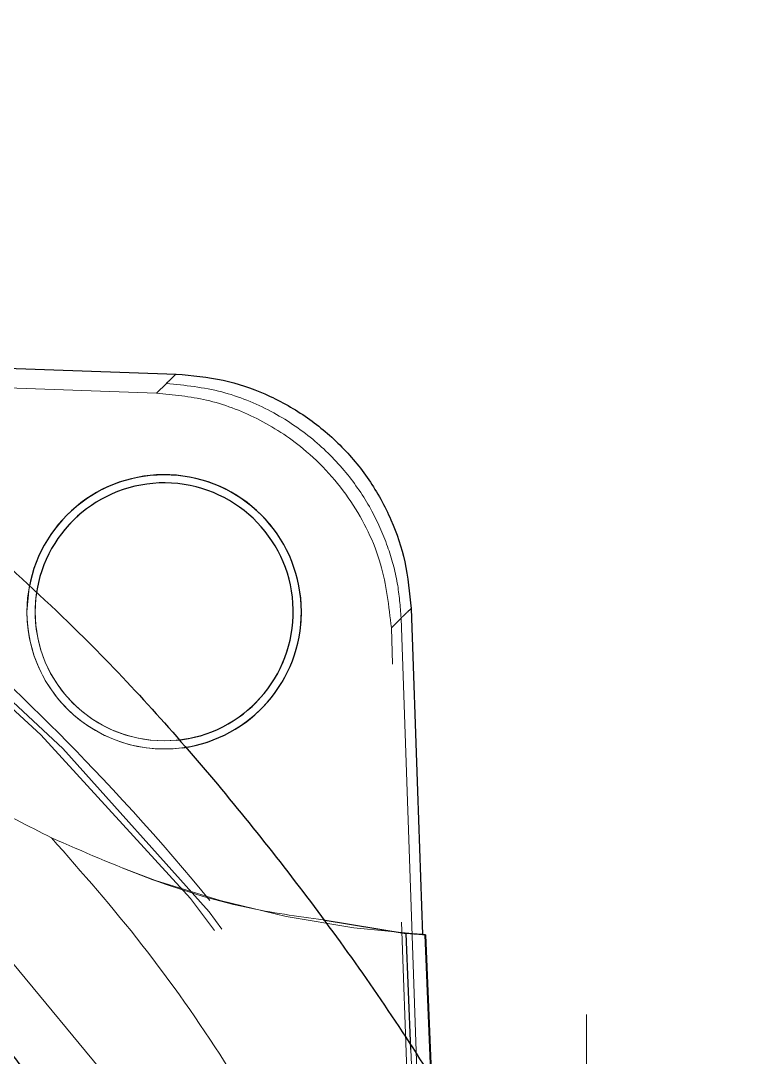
# Model space of a CAD drawing. Header units: millimetres. Extents: x 126 to 938, y 244 to 707.
# Drawn here: x 716.621 to 718.42, y 564.591 to 567.142 of the extents above; entities that cross this region are included whole.
import ezdxf

# ---------------------------------------------------------------- set-up
doc = ezdxf.new("R2010")
doc.units = ezdxf.units.MM
doc.linetypes.add('HIDDEN', pattern=[1.905, 1.27, -0.635])

msp = doc.modelspace()

# ---------------------------------------------------------------- linework, layer by layer
at = {"color": 7, "linetype": 'HIDDEN', "lineweight": 18}
for p, q in [((716.9548512364847, 566.2255524436657), (713.2468284036142, 566.3552819530194)), ((716.9790984059794, 566.2497459689799), (716.9548512364847, 566.2255524436657)), ((716.641515579365, 565.7468794624034), (716.6362077857477, 565.6872569362346)), ((717.532429185055, 565.6479774753276), (717.556631651066, 565.6721352378551)), ((717.5566167499048, 565.6722246448222), (717.5566227103693, 565.6722306052868)), ((717.6687807704432, 561.7506443301861), (717.532429185055, 565.6479774753276)), ((716.9737071658594, 565.369754914445), (717.0030028487665, 565.3711079398815)), ((718.0121959115488, 564.6960257331555), (718.0121959115488, 564.1464768687907))]:
    msp.add_line(p, q, dxfattribs=at)
at = {"color": 7, "linetype": 'Continuous', "lineweight": 25}
for p, q in [((716.2777722741587, 566.2981687823956), (717.0033098126871, 566.2727891246502)), ((717.3647941018564, 564.929002408189), (717.569050278805, 564.8956476489726)), ((717.5805927182657, 564.6103798190776), (717.569050278805, 564.8956476489726)), ((717.6303417350275, 564.5351885596934), (717.6158905889017, 564.8923515121165)), ((717.6163316632731, 564.8922144214337), (717.6308036710245, 564.5344911853496))]:
    msp.add_line(p, q, dxfattribs=at)
at = {"color": 7, "linetype": 'Continuous', "lineweight": 25, "flags": 128}
msp.add_lwpolyline([(717.5808847810251, 565.6953095237438), (717.5966114665491, 565.2458428184215), (717.6089704896433, 564.8926852981273)], dxfattribs=at)
at = {"color": 7, "linetype": 'HIDDEN', "lineweight": 18, "flags": 128}
for points in [[(717.5566286708338, 565.6722365657512), (717.5566286708338, 565.6722306052868), (717.5566286708338, 565.6722306052868), (717.5566227103693, 565.6722306052868), (717.5566256906015, 565.6722306052868)], [(717.556631651066, 565.6721352378551), (717.6331371928675, 563.4768425265972), (717.6932454968912, 561.7519675533)], [(717.6241488124354, 563.5338066856091), (717.5932944680674, 564.2964302341167), (717.5805927182657, 564.6103798190776)]]:
    msp.add_lwpolyline(points, dxfattribs=at)
at = {"color": 7, "linetype": 'HIDDEN', "lineweight": 18}
msp.add_circle((716.9737049023613, 565.6872541466245), 0.3174982165454145, dxfattribs=at)
for centre, radius, start, end in [((712.4737119925136, 561.1872558024244), 5.935379830836895, 1.999959021739554, 88.0000409782593), ((712.4736983350452, 561.1872472281483), 5.950008889255064, 2.000061522155501, 86.80824253981703), ((712.473701108752, 561.1872499447564), 5.950006022427449, 2.000036310601141, 86.80826775137147), ((712.473707300285, 561.1872552673046), 5.500000715256147, 269.9999812137001, 90.00001878630071), ((712.473707300285, 561.1872552673046), 5.500000715256147, 269.9999812137001, 90.00001878630071), ((717.7737156672273, 567.3872630694951), 2.500011846159896, 205.1443157289756, 266.2215985431523), ((716.9737071658594, 565.6872559074421), 0.3374993801132624, 0.0001746535497906367, 179.9998253464502), ((716.9737045659427, 565.6872522231596), 0.3174973087252096, 172.4348736267865, 270.0004691827276), ((716.9737107971288, 565.6872578660566), 0.3375030113824188, 180.0001578500815, 277.7818058145383), ((716.9737071658594, 565.6872520045973), 0.3374993801477256, 179.9991627777201, 0.0008372222798830983)]:
    msp.add_arc(centre, radius, start, end, dxfattribs=at)
at = {"color": 7, "linetype": 'Continuous', "lineweight": 25}
for centre, radius, start, end in [((716.9737068522867, 565.6872556296393), 0.3374996936870155, 0.0002218147124788888, 169.8245295710794), ((716.9737076513485, 565.6872537133082), 0.3175001710980917, 275.2941135696077, 172.4352134999795), ((716.9737138011694, 565.6872479146992), 0.3374927449222709, 277.7815292689759, 0.00153157632926431)]:
    msp.add_arc(centre, radius, start, end, dxfattribs=at)
at = {"color": 7, "linetype": 'HIDDEN', "lineweight": 18}
for points, knots in [([(712.6612068082316, 567.1423970500651), (712.8404200553426, 567.1323605601161), (713.1986781803879, 567.1122970094069), (713.732506562015, 567.0227745641422), (714.2580916304114, 566.8876986337118), (714.7649105192403, 566.7048001316862), (715.2390776480455, 566.4834744448252), (715.6788381725428, 566.2294594075157), (716.0881205000826, 565.9453006956211), (716.4717005123674, 565.628673361292), (716.8495432717177, 565.2597283344744), (717.2124458274744, 564.8343438207048), (717.5492727305418, 564.3501158220519), (717.8365105641828, 563.8355404235186), (718.0703979697041, 563.2955552067561), (718.2541273323689, 562.7362045865334), (718.3289404723134, 562.3516898123321), (718.3663369084818, 562.1594845096294)], [0, 0, 0, 0, 0.0655672754651895, 0.1310729510856261, 0.1974602184647737, 0.2636895202826277, 0.3277131201390289, 0.3884786754545258, 0.4490988163892885, 0.5096259679773383, 0.5700662721743041, 0.641911478792776, 0.713661743093596, 0.7853303573156628, 0.8569346825122677, 0.9284867201498247, 1, 1, 1, 1]), ([(717.7590728665812, 561.8391453067486), (717.7497685233618, 561.9057081249207), (717.7307616485659, 562.0416823813763), (717.6919798762779, 562.2483873816007), (717.6438664343718, 562.4619487928828), (717.5897002811159, 562.6632974158651), (717.5297390292692, 562.8574287775971), (717.4630505757493, 563.0492043827157), (717.379987566641, 563.260575457124), (717.2687141477537, 563.5105761796955), (717.1257843630921, 563.7890532762141), (716.9464028268054, 564.089114650732), (716.745570483167, 564.3789582976766), (716.5317659355854, 564.6465041121471), (716.3341879845038, 564.8635561169315), (716.1537284938793, 565.0423168180608), (716.0273981446882, 565.1570474059208), (715.9354450578238, 565.2358715104817), (715.885080883955, 565.2779713530933), (715.8331540057571, 565.3202561497566), (715.7796510272594, 565.3626891611509), (715.7245439427207, 565.4052182837528), (715.6552584383099, 565.4572193140162), (715.5545994817614, 565.5299265784859), (715.4465000551871, 565.6034078026553), (715.341840679854, 565.6706766842751), (715.2563044708777, 565.7235064371154), (715.1610863568915, 565.7797347475301), (715.0559111374256, 565.8387968466534), (714.8898506509112, 565.9269452981897), (714.6706592551598, 566.0319261511423), (714.4068218009987, 566.1407956858691), (714.1418397018671, 566.2349933879775), (713.8723601278749, 566.3153362111121), (713.5951704539598, 566.3832403337835), (713.4129000775491, 566.4159082809638), (713.3242190743906, 566.431802395982)], [0, 0, 0, 0, 0.02942628376173246, 0.06011189376643869, 0.09205707892104172, 0.125263255094743, 0.1513824410466764, 0.1810102123525475, 0.2141478989318295, 0.2507965210622277, 0.3007912956014953, 0.3511104325675157, 0.4037672964426388, 0.4550713920011969, 0.5009601226562409, 0.5322041296003548, 0.5662673211509643, 0.5756549877674405, 0.5852361256519424, 0.5950095768474791, 0.6049766982952494, 0.6151363750363658, 0.6254889174582876, 0.6429081066858965, 0.6695034648694426, 0.6827100395104556, 0.69738340014661, 0.7135225749055885, 0.7311270571287756, 0.7501965337583798, 0.7958392330159507, 0.8374781312674126, 0.8751183695198748, 0.9189327310444149, 0.960557898239591, 1, 1, 1, 1]), ([(713.3705736066324, 566.4225934783642), (713.4996086812196, 566.398814999611), (713.785291764615, 566.3461695530112), (714.2144269881778, 566.2169148446386), (714.6537313201704, 566.0467028051947), (715.0701637286411, 565.8411030806676), (715.4614699412816, 565.604354298039), (715.825389474756, 565.3388358352418), (716.1601935245964, 565.0475597277266), (716.4972035953472, 564.6993471894737), (716.8232532282199, 564.288497437108), (717.1227971083945, 563.8128808307599), (717.3663706580143, 563.318977047058), (717.553044612356, 562.8140140903173), (717.6822942410083, 562.3428951478634), (717.7280567923995, 562.0381303593266), (717.7477926875574, 561.9066952506724)], [0, 0, 0, 0, 0.05839344215417071, 0.12928282219429, 0.1991597706446155, 0.2679994585772619, 0.3357991372733378, 0.402573011736841, 0.4683485895074713, 0.5331628187443386, 0.6181109378619222, 0.7014020934460362, 0.7830044829234792, 0.8628511147346766, 0.9408521610282252, 1, 1, 1, 1]), ([(717.0033098126871, 566.2727891246502), (716.9987935319169, 566.2684868597418), (716.9907265454032, 566.2608021486353), (716.9826523046818, 566.2531250600882), (716.9790984059794, 566.2497459689799)], [0, 0, 0, 0, 0.5598473187562438, 1, 1, 1, 1]), ([(717.5566167499048, 565.6722246448222), (717.5543061345437, 565.7008823867237), (717.5494852065092, 565.7606746453872), (717.5245238585534, 565.8514072871576), (717.4831759667787, 565.9439696558), (717.4218672806032, 566.0341128958262), (717.339694006714, 566.1168124755538), (717.236522725329, 566.1853029174118), (717.1143273477854, 566.2354973223618), (717.0249825806412, 566.2449112983733), (716.9790984059794, 566.2497459689799)], [0, 0, 0, 0, 0.09605741444610831, 0.2004166898728789, 0.313080409445238, 0.4340239499984031, 0.5632348099284574, 0.7006666736292237, 0.8462734520630566, 1, 1, 1, 1]), ([(717.532429185055, 565.6479774753276), (717.5264416393582, 565.7010397710402), (717.5140576576972, 565.8107879934796), (717.4383166728215, 565.9645724706763), (717.3299886281897, 566.0857761462456), (717.205005515166, 566.1664367637683), (717.08138763667, 566.2134785415947), (716.9962059074757, 566.2216064467273), (716.9548512364847, 566.2255524436657)], [0, 0, 0, 0, 0.1776411017298518, 0.3674133371953298, 0.5625592211758603, 0.7146780229161415, 0.8614797257531546, 1, 1, 1, 1]), ([(715.8041388656122, 565.8475159446422), (715.8178198920832, 565.8302929330592), (715.8514663373625, 565.7879355033737), (715.9143228470341, 565.7149460448372), (715.9876450734661, 565.6367432720465), (716.0644804906945, 565.5619582480997), (716.1361435347369, 565.4974399615861), (716.231857022312, 565.4176270846365), (716.3599435838889, 565.3226217979005), (716.5222352469447, 565.2192564443824), (716.6392742749853, 565.1601423414294), (716.6965664292795, 565.1312052051251)], [0, 0, 0, 0, 0.05715776561546384, 0.1405710044587103, 0.2502428443598419, 0.3356304754563575, 0.4191407480698588, 0.5007732341788536, 0.6594168777235312, 0.8332800509527841, 1, 1, 1, 1]), ([(717.5566286708338, 565.6722365657512), (717.5566426204, 565.6722484326195), (717.556667816466, 565.6722698668632), (717.5567131338507, 565.6723100221766), (717.556771555194, 565.6723778736432), (717.5568934782166, 565.6724802819416), (717.5570975014829, 565.6726766301953), (717.557462102797, 565.6730294554764), (717.5581203874478, 565.6736505394033), (717.5592916484262, 565.6747641803992), (717.5613863470253, 565.6767492314883), (717.5651136922315, 565.6803089089696), (717.5717840760093, 565.6866439218933), (717.5773303004438, 565.6919249822771), (717.5808847810251, 565.6953095237438)], [0, 0, 0, 0, 0.001641488428407581, 0.002964898708499821, 0.005420685704739433, 0.009642441368967292, 0.01720042167600857, 0.03079956575616339, 0.05510572647629836, 0.09830305972619975, 0.1756296998441083, 0.3137154284446781, 0.5601719310750939, 1, 1, 1, 1]), ([(717.556631651066, 565.6721352378551), (717.5566284853539, 565.6721511018046), (717.5566225694469, 565.6721807474727), (717.5566185967415, 565.6722107139606), (717.5566167499048, 565.6722246448222)], [0, 0, 0, 0, 0.5351186359645719, 1, 1, 1, 1]), ([(716.6965664292795, 565.1312052051251), (716.7723869467357, 565.0448064954643), (716.9257964827194, 564.8699938404818), (717.1255018683701, 564.5828107479402), (717.3115559091488, 564.2661257728436), (717.4816704637245, 563.9171953335522), (717.5760671597664, 563.6631874650357), (717.6241488124354, 563.5338066856091)], [0, 0, 0, 0, 0.1852994731961497, 0.3749210260603122, 0.5630949156823037, 0.7774591760695597, 0.9999999999999999, 0.9999999999999999, 0.9999999999999999, 0.9999999999999999]), ([(716.6965664292795, 565.131205205125), (716.7741005008966, 565.0973143492895), (716.9294862719954, 565.0293937995572), (717.153374542405, 564.9582616928514), (717.3012215643869, 564.9378004918448), (717.3647941018564, 564.929002408189)], [0, 0, 0, 0, 0.3621170699014765, 0.7257175969377428, 1, 1, 1, 1]), ([(717.6089704896433, 564.8926852981273), (717.6103443151297, 564.8925949262755), (717.6127977568774, 564.8924335359998), (717.6152517877655, 564.8922813774949), (717.6163316632731, 564.8922144214337)], [0, 0, 0, 0, 0.5599584696347893, 1, 1, 1, 1])]:
    msp.add_open_spline(points, degree=3, knots=knots, dxfattribs=at)
at = {"color": 7, "linetype": 'Continuous', "lineweight": 25}
for points, knots in [([(717.0033098126871, 566.2727891246502), (717.0422308332312, 566.2692337148641), (717.1169495937506, 566.2624082049304), (717.2243210928275, 566.2256717210438), (717.321744731756, 566.1722397712928), (717.4083011687997, 566.1003930834528), (717.480136832942, 566.0139569031332), (717.5337433790958, 565.9163684792526), (717.5705205940519, 565.8089634053304), (717.5773464778998, 565.7341106265666), (717.5808847810251, 565.6953095237438)], [0, 0, 0, 0, 0.1302108285390834, 0.2499726774548137, 0.3762002571110288, 0.4998110352682985, 0.6236954204733041, 0.7495770761317824, 0.8701893800250325, 1, 1, 1, 1]), ([(716.5386379624827, 565.8466695586864), (716.6146866788174, 565.7773551705036), (716.8114262555931, 565.5980374377036), (717.0993695406646, 565.2776951763316), (717.4046565114686, 564.887353096468), (717.65532312936, 564.5150238136495), (717.7893564738363, 564.2643428809868), (717.8439409400446, 564.1622542182628)], [0, 0, 0, 0, 0.1440586945665312, 0.3726827744871499, 0.6020381618971921, 0.8379318624853358, 1, 1, 1, 1]), ([(717.6163316632731, 564.8922144214337), (717.6154614260224, 564.8922699068987), (717.6112836263148, 564.8925362792696), (717.6018744340258, 564.8931589603566), (717.5869809552812, 564.8942076371978), (717.5754022715771, 564.8951375207354), (717.569050278805, 564.8956476489726)], [0, 0, 0, 0, 0.05518254296167582, 0.2649181147772401, 0.5967387190824659, 1, 1, 1, 1]), ([(716.8726474906427, 564.1622542182628), (716.8443222569207, 564.2184388846298), (716.7477042217992, 564.4100860964978), (716.614993207537, 564.5794947919843), (716.5211887027247, 564.6992384235087)], [0, 0, 0, 0, 0.2931671471726193, 1, 1, 1, 1])]:
    msp.add_open_spline(points, degree=3, knots=knots, dxfattribs=at)

doc.saveas('drawing.dxf')
